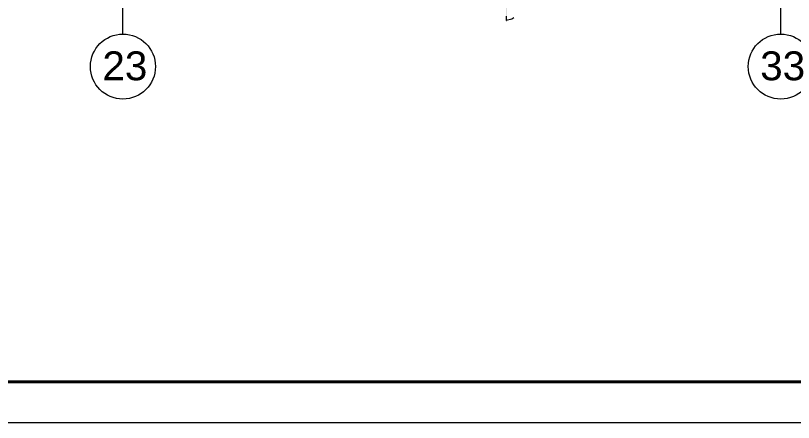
# Model space of a CAD drawing. Header units: millimetres. Extents: x -3817 to 677485, y -22715 to 103890.
# Drawn here: x 10335 to 10711.6, y -19807 to -19609.9 of the extents above; entities that cross this region are included whole.
import ezdxf

# ---------------------------------------------------------------- set-up
doc = ezdxf.new("R2010")
doc.units = ezdxf.units.MM
doc.layers.add('PDF _Геометрия', color=7, linetype='Continuous', true_color=0x1d1d1d)
doc.layers.add('PDF _Сплошная заливка', color=7, linetype='Continuous', true_color=0xffffff)
doc.layers.add('PDF _Текст', color=7, linetype='Continuous')
doc.styles.add('PDF ArialMT', font='arial.ttf')

msp = doc.modelspace()

# ---------------------------------------------------------------- linework, layer by layer
at = {"layer": 'PDF _Геометрия', "color": 7, "lineweight": 9}
msp.add_lwpolyline([(12687.14, -17468.51), (9376.24, -17468.51), (9376.24, -19807.01), (12687.14, -19807.01)], close=True, dxfattribs=at)
at = {"layer": 'PDF _Геометрия', "color": 7, "lineweight": 40}
msp.add_lwpolyline([(12667.46, -19787.33), (12667.46, -17488.2), (9454.97, -17488.2), (9454.97, -19787.33)], close=True, dxfattribs=at)
at = {"layer": 'PDF _Геометрия', "color": 253, "lineweight": 9, "true_color": 0xaaaaaa}
for points in [[(10386.98, -19618.88), (10386.98, -19525.3), (10386.98, -19524.9), (10386.98, -19431.32)], [(10705.47, -19618.88), (10705.47, -19525.3), (10705.47, -19524.9), (10705.47, -19431.32)], [(10572.45, -19610.24), (10572.45, -19612.22), (10572.76, -19612.22), (10572.76, -19610.24)], [(10576.28, -19611.01), (10575.34, -19611.64), (10572.45, -19612.22)]]:
    msp.add_lwpolyline(points, dxfattribs=at)
for centre in [(10386.98, -19634.63), (10705.47, -19634.63)]:
    msp.add_circle(centre, 15.75, dxfattribs=at)
at = {"layer": 'PDF _Геометрия', "color": 253, "lineweight": 20, "true_color": 0xaaaaaa}
for centre in [(10386.98, -19634.63), (10705.47, -19634.63)]:
    msp.add_circle(centre, 15.75, dxfattribs=at)
at = {"layer": 'PDF _Сплошная заливка', "color": 254, "lineweight": 60, "true_color": 0xe2e2e2, "transparency": 33554559}
msp.add_solid([(10572.76, -19612.22), (10572.76, -19605.9), (10572.45, -19612.22), (10572.45, -19605.9)], dxfattribs=at)

# ---------------------------------------------------------------- texts
at = {"layer": 'PDF _Текст', "color": 9, "true_color": 0xbebebe, "char_height": 14, "attachment_point": 4, "style": 'PDF ArialMT'}
for s, insert in [('23', (10377.04, -19634.35)), ('33', (10695.53, -19634.35))]:
    msp.add_mtext(s, dxfattribs=dict(at, insert=insert))

doc.saveas('drawing.dxf')
